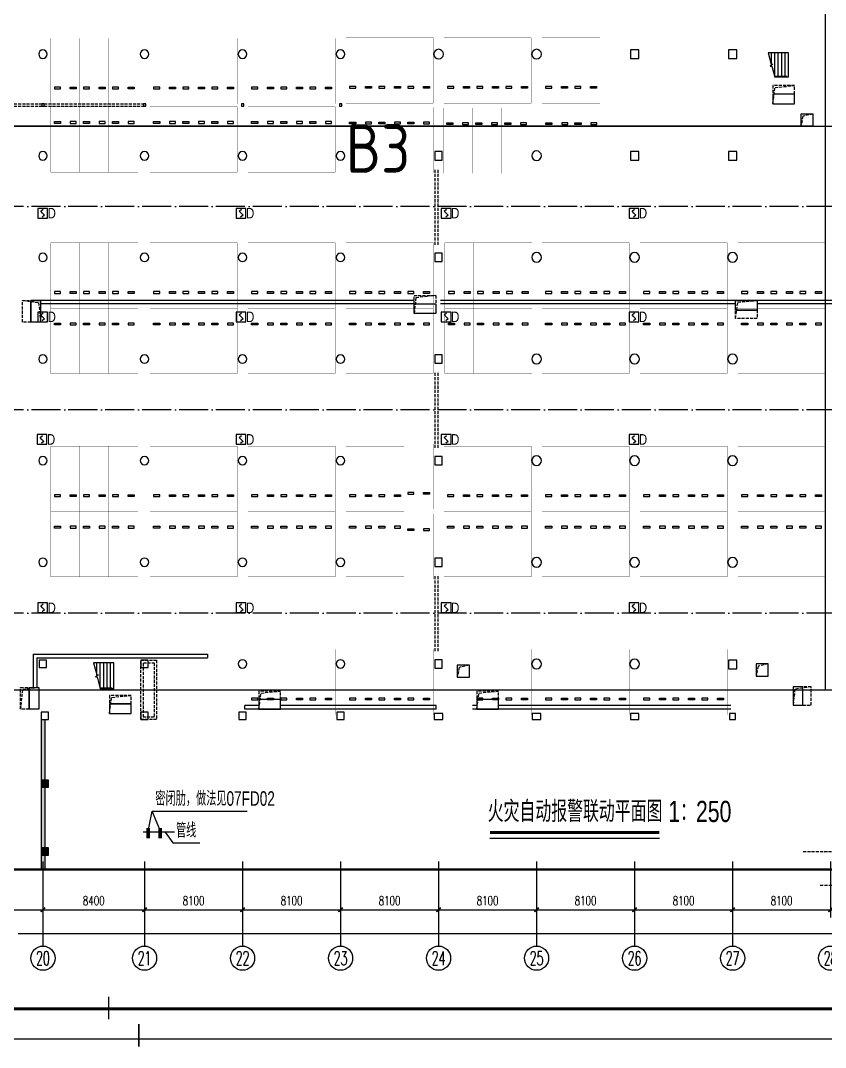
# Model space of a CAD drawing. Extents: x 3835738 to 4446688, y -234172 to 94826.
# Drawn here: x 4250158 to 4316685, y -234172 to -149295 of the extents above; entities that cross this region are included whole.
import ezdxf
from ezdxf.enums import TextEntityAlignment as Align

# ---------------------------------------------------------------- set-up
doc = ezdxf.new("R2010")
doc.units = 0
doc.header["$LTSCALE"] = 1000
doc.header["$MEASUREMENT"] = 0
for name, pattern in [('ACAD_ISO04W100', [30.5, 24, -3, 0.5, -3]), ('ACAD_ISO14W100', [25.5, 12, -3, 0.5, -3, 0.5, -3, 0.5, -3]), ('DASH', [0.35, 0.25, -0.1]), ('DOTE', [2.42, 2, -0.2, 0.02, -0.2])]:
    doc.linetypes.add(name, pattern=pattern)
for name, color, linetype in [('0文字-楼控', 3, 'Continuous'), ('AXIS', 3, 'Continuous'), ('AXIS_TEXT', 3, 'Continuous'), ('COLUMN', 8, 'Continuous'), ('DIM_SYMB', 7, 'Continuous'), ('ELE_DIM', 3, 'Continuous'), ('EQUIP', 3, 'Continuous'), ('PUB_DIM', 3, 'Continuous'), ('PUB_HATCH', 8, 'Continuous'), ('SIG_TEXT', 7, 'Continuous'), ('STAIR', 9, 'Continuous'), ('TK', 7, 'Continuous'), ('WALL', 255, 'Continuous'), ('WIRE', 210, 'Continuous'), ('用地红线', 9, 'Continuous'), ('竖井线', 8, 'DOTE'), ('结构需注意的地反', 1, 'Continuous'), ('车位', 8, 'Continuous'), ('车道中心线', 8, 'Continuous'), ('防火卷帘', 9, 'DASH'), ('集水井', 8, 'Continuous')]:
    doc.layers.add(name, color=color, linetype=linetype)
doc.styles.add('_FSZK', font='FSZK.shx')
doc.styles.add('_TCH_AXIS', font='COMPLEX', dxfattribs={"bigfont": 'GBCBIG'})
doc.styles.add('COMPLEX', font='COMPLEX')
doc.styles.add('DIM_FONT', font='SIMPLEX', dxfattribs={"width": 0.7, "bigfont": 'GBCBIG'})
doc.styles.add('FSHZ', font='fszk.shx', dxfattribs={"width": 0.75, "bigfont": 'hztxt.shx'})
doc.styles.get("Standard").update_dxf_attribs({"font": 'gbenor.shx', "bigfont": 'gbcbig.shx'})
doc.dimstyles.new('DIMN250', dxfattribs={"dimscale": 2.5, "dimtxt": 300, "dimasz": 100, "dimexe": 250, "dimexo": 300, "dimgap": 150, "dimtad": 1, "dimdec": 0, "dimzin": 0, "dimdsep": 46, "dimtxsty": 'DIM_FONT', "dimblk": 'ARCHTICK', "dimcen": 0.09, "dimdle": 150, "dimclrt": 7, "dimazin": 2, "dimtfac": 1, "dimtdec": 0, "dimtix": 1, "dimtmove": 2, "dimatfit": 3, "dimldrblk": 'ARCHTICK', "dimfxl": 0, "dimtolj": 1, "dimtzin": 0, "dimarcsym": 0})

# ---------------------------------------------------------------- blocks, each defined once
blk = doc.blocks.new('chewei')
at = {"color": 8, "elevation": 0}
for points in [[(3112289, -494749), (3112434, -494749), (3112434, -495249), (3112289, -495249)], [(3112289, -496549), (3112434, -496549), (3112434, -496049), (3112289, -496049)]]:
    blk.add_lwpolyline(points, close=True, dxfattribs=at)
at = {"layer": '车位', "const_width": 10, "elevation": 0}
blk.add_lwpolyline([(3108261, -495649), (3108261, -494449), (3113661, -494449), (3113661, -496849), (3108261, -496849), (3108261, -495649)], dxfattribs=at)
blk = doc.blocks.new('_ArchTick')
at = {"const_width": 0.5}
blk.add_lwpolyline([(-0.7, -0.7), (0.7, 0.7)], dxfattribs=at)
blk = doc.blocks.new('*D79')
at = {"layer": 'PUB_DIM', "color": 0, "lineweight": -2, "transparency": 16777216}
for p, q in [((4241808, -218793), (4241808, -223418)), ((4252008, -218793), (4252008, -223418)), ((4241433, -222793), (4252383, -222793))]:
    blk.add_line(p, q, dxfattribs=at)
at = {"layer": 'PUB_DIM', "color": 0, "lineweight": -2, "transparency": 16777216, "xscale": 250, "yscale": 250, "zscale": 250, "rotation": 180}
blk.add_blockref('_ArchTick', (4241808, -222793), dxfattribs=at)
at = {"layer": 'PUB_DIM', "color": 0, "lineweight": -2, "transparency": 16777216, "xscale": 250, "yscale": 250, "zscale": 250}
blk.add_blockref('_ArchTick', (4252008, -222793), dxfattribs=at)
at = {"layer": 'PUB_DIM', "color": 7, "transparency": 16777216, "insert": (4246908, -222043), "char_height": 750, "attachment_point": 5, "style": 'DIM_FONT'}
blk.add_mtext('\\A1;10200', dxfattribs=at)
blk = doc.blocks.new('*D80')
at = {"layer": 'PUB_DIM', "color": 0, "lineweight": -2, "transparency": 16777216}
for p, q in [((4252008, -218793), (4252008, -223418)), ((4260408, -218793), (4260408, -223418)), ((4251633, -222793), (4260783, -222793))]:
    blk.add_line(p, q, dxfattribs=at)
at = {"layer": 'PUB_DIM', "color": 0, "lineweight": -2, "transparency": 16777216, "xscale": 250, "yscale": 250, "zscale": 250, "rotation": 180}
blk.add_blockref('_ArchTick', (4252008, -222793), dxfattribs=at)
at = {"layer": 'PUB_DIM', "color": 0, "lineweight": -2, "transparency": 16777216, "xscale": 250, "yscale": 250, "zscale": 250}
blk.add_blockref('_ArchTick', (4260408, -222793), dxfattribs=at)
at = {"layer": 'PUB_DIM', "color": 7, "transparency": 16777216, "insert": (4256208, -222043), "char_height": 750, "attachment_point": 5, "style": 'DIM_FONT'}
blk.add_mtext('\\A1;8400', dxfattribs=at)
blk = doc.blocks.new('*D81')
at = {"layer": 'PUB_DIM', "color": 0, "lineweight": -2, "transparency": 16777216}
for p, q in [((4260408, -218793), (4260408, -223418)), ((4268508, -218793), (4268508, -223418)), ((4260033, -222793), (4268883, -222793))]:
    blk.add_line(p, q, dxfattribs=at)
at = {"layer": 'PUB_DIM', "color": 0, "lineweight": -2, "transparency": 16777216, "xscale": 250, "yscale": 250, "zscale": 250, "rotation": 180}
blk.add_blockref('_ArchTick', (4260408, -222793), dxfattribs=at)
at = {"layer": 'PUB_DIM', "color": 0, "lineweight": -2, "transparency": 16777216, "xscale": 250, "yscale": 250, "zscale": 250}
blk.add_blockref('_ArchTick', (4268508, -222793), dxfattribs=at)
at = {"layer": 'PUB_DIM', "color": 7, "transparency": 16777216, "insert": (4264458, -222043), "char_height": 750, "attachment_point": 5, "style": 'DIM_FONT'}
blk.add_mtext('\\A1;8100', dxfattribs=at)
blk = doc.blocks.new('*D82')
at = {"layer": 'PUB_DIM', "color": 0, "lineweight": -2, "transparency": 16777216}
for p, q in [((4268508, -218793), (4268508, -223418)), ((4276608, -218793), (4276608, -223418)), ((4268133, -222793), (4276983, -222793))]:
    blk.add_line(p, q, dxfattribs=at)
at = {"layer": 'PUB_DIM', "color": 0, "lineweight": -2, "transparency": 16777216, "xscale": 250, "yscale": 250, "zscale": 250, "rotation": 180}
blk.add_blockref('_ArchTick', (4268508, -222793), dxfattribs=at)
at = {"layer": 'PUB_DIM', "color": 0, "lineweight": -2, "transparency": 16777216, "xscale": 250, "yscale": 250, "zscale": 250}
blk.add_blockref('_ArchTick', (4276608, -222793), dxfattribs=at)
at = {"layer": 'PUB_DIM', "color": 7, "transparency": 16777216, "insert": (4272558, -222043), "char_height": 750, "attachment_point": 5, "style": 'DIM_FONT'}
blk.add_mtext('\\A1;8100', dxfattribs=at)
blk = doc.blocks.new('*D83')
at = {"layer": 'PUB_DIM', "color": 0, "lineweight": -2, "transparency": 16777216}
for p, q in [((4276608, -218793), (4276608, -223418)), ((4284708, -218793), (4284708, -223418)), ((4276233, -222793), (4285083, -222793))]:
    blk.add_line(p, q, dxfattribs=at)
at = {"layer": 'PUB_DIM', "color": 0, "lineweight": -2, "transparency": 16777216, "xscale": 250, "yscale": 250, "zscale": 250, "rotation": 180}
blk.add_blockref('_ArchTick', (4276608, -222793), dxfattribs=at)
at = {"layer": 'PUB_DIM', "color": 0, "lineweight": -2, "transparency": 16777216, "xscale": 250, "yscale": 250, "zscale": 250}
blk.add_blockref('_ArchTick', (4284708, -222793), dxfattribs=at)
at = {"layer": 'PUB_DIM', "color": 7, "transparency": 16777216, "insert": (4280658, -222043), "char_height": 750, "attachment_point": 5, "style": 'DIM_FONT'}
blk.add_mtext('\\A1;8100', dxfattribs=at)
blk = doc.blocks.new('*D84')
at = {"layer": 'PUB_DIM', "color": 0, "lineweight": -2, "transparency": 16777216}
for p, q in [((4284708, -218793), (4284708, -223418)), ((4292808, -218793), (4292808, -223418)), ((4284333, -222793), (4293183, -222793))]:
    blk.add_line(p, q, dxfattribs=at)
at = {"layer": 'PUB_DIM', "color": 0, "lineweight": -2, "transparency": 16777216, "xscale": 250, "yscale": 250, "zscale": 250, "rotation": 180}
blk.add_blockref('_ArchTick', (4284708, -222793), dxfattribs=at)
at = {"layer": 'PUB_DIM', "color": 0, "lineweight": -2, "transparency": 16777216, "xscale": 250, "yscale": 250, "zscale": 250}
blk.add_blockref('_ArchTick', (4292808, -222793), dxfattribs=at)
at = {"layer": 'PUB_DIM', "color": 7, "transparency": 16777216, "insert": (4288758, -222043), "char_height": 750, "attachment_point": 5, "style": 'DIM_FONT'}
blk.add_mtext('\\A1;8100', dxfattribs=at)
blk = doc.blocks.new('*D85')
at = {"layer": 'PUB_DIM', "color": 0, "lineweight": -2, "transparency": 16777216}
for p, q in [((4292808, -218793), (4292808, -223418)), ((4300908, -218793), (4300908, -223418)), ((4292433, -222793), (4301283, -222793))]:
    blk.add_line(p, q, dxfattribs=at)
at = {"layer": 'PUB_DIM', "color": 0, "lineweight": -2, "transparency": 16777216, "xscale": 250, "yscale": 250, "zscale": 250, "rotation": 180}
blk.add_blockref('_ArchTick', (4292808, -222793), dxfattribs=at)
at = {"layer": 'PUB_DIM', "color": 0, "lineweight": -2, "transparency": 16777216, "xscale": 250, "yscale": 250, "zscale": 250}
blk.add_blockref('_ArchTick', (4300908, -222793), dxfattribs=at)
at = {"layer": 'PUB_DIM', "color": 7, "transparency": 16777216, "insert": (4296858, -222043), "char_height": 750, "attachment_point": 5, "style": 'DIM_FONT'}
blk.add_mtext('\\A1;8100', dxfattribs=at)
blk = doc.blocks.new('*D86')
at = {"layer": 'PUB_DIM', "color": 0, "lineweight": -2, "transparency": 16777216}
for p, q in [((4300908, -218793), (4300908, -223418)), ((4309008, -218793), (4309008, -223418)), ((4300533, -222793), (4309383, -222793))]:
    blk.add_line(p, q, dxfattribs=at)
at = {"layer": 'PUB_DIM', "color": 0, "lineweight": -2, "transparency": 16777216, "xscale": 250, "yscale": 250, "zscale": 250, "rotation": 180}
blk.add_blockref('_ArchTick', (4300908, -222793), dxfattribs=at)
at = {"layer": 'PUB_DIM', "color": 0, "lineweight": -2, "transparency": 16777216, "xscale": 250, "yscale": 250, "zscale": 250}
blk.add_blockref('_ArchTick', (4309008, -222793), dxfattribs=at)
at = {"layer": 'PUB_DIM', "color": 7, "transparency": 16777216, "insert": (4304958, -222043), "char_height": 750, "attachment_point": 5, "style": 'DIM_FONT'}
blk.add_mtext('\\A1;8100', dxfattribs=at)
blk = doc.blocks.new('*D87')
at = {"layer": 'PUB_DIM', "color": 0, "lineweight": -2, "transparency": 16777216}
for p, q in [((4309008, -218793), (4309008, -223418)), ((4317108, -218793), (4317108, -223418)), ((4308633, -222793), (4317483, -222793))]:
    blk.add_line(p, q, dxfattribs=at)
at = {"layer": 'PUB_DIM', "color": 0, "lineweight": -2, "transparency": 16777216, "xscale": 250, "yscale": 250, "zscale": 250, "rotation": 180}
blk.add_blockref('_ArchTick', (4309008, -222793), dxfattribs=at)
at = {"layer": 'PUB_DIM', "color": 0, "lineweight": -2, "transparency": 16777216, "xscale": 250, "yscale": 250, "zscale": 250}
blk.add_blockref('_ArchTick', (4317108, -222793), dxfattribs=at)
at = {"layer": 'PUB_DIM', "color": 7, "transparency": 16777216, "insert": (4313058, -222043), "char_height": 750, "attachment_point": 5, "style": 'DIM_FONT'}
blk.add_mtext('\\A1;8100', dxfattribs=at)
blk = doc.blocks.new('*D100')
at = {"layer": 'PUB_DIM', "color": 0, "lineweight": -2, "transparency": 16777216}
for p, q in [((4093008, -218793), (4093008, -225418)), ((4408908, -218793), (4408908, -225418)), ((4092633, -224793), (4246451, -224793)), ((4409283, -224793), (4249951, -224793))]:
    blk.add_line(p, q, dxfattribs=at)
at = {"layer": 'PUB_DIM', "color": 0, "lineweight": -2, "transparency": 16777216, "xscale": 250, "yscale": 250, "zscale": 250, "rotation": 180}
blk.add_blockref('_ArchTick', (4093008, -224793), dxfattribs=at)
at = {"layer": 'PUB_DIM', "color": 0, "lineweight": -2, "transparency": 16777216, "xscale": 250, "yscale": 250, "zscale": 250}
blk.add_blockref('_ArchTick', (4408908, -224793), dxfattribs=at)
at = {"layer": 'PUB_DIM', "color": 7, "transparency": 16777216, "insert": (4248201, -224106), "char_height": 750, "attachment_point": 5, "style": 'DIM_FONT'}
blk.add_mtext('\\A1;315900', dxfattribs=at)
blk = doc.blocks.new('_AXISO')
blk.add_circle((0, 0), 0.5)
at = {"layer": 'AXIS_TEXT', "style": 'COMPLEX', "width": 1.041667}
blk.add_attdef('A', text='', height=0.56, dxfattribs=at).set_placement((-0.25, -0.28), (0.25, -0.28), align=Align.FIT)
blk = doc.blocks.new('A$C19C30915')
blk.add_lwpolyline([(625, 210875), (372125, 210875), (372125, 625), (625, 625)], close=True)
at = {"layer": 'TK', "ltscale": 0.6}
for points, const_width in [([(625, 210875), (372125, 210875), (372125, 625), (625, 625)], 62.5), ([(6875, 208375), (369625, 208375), (369625, 3125), (6875, 3125)], 250)]:
    blk.add_lwpolyline(points, close=True, dxfattribs=dict(at, const_width=const_width))
at = {"layer": 'TK', "ltscale": 0.6, "const_width": 125}
blk.add_lwpolyline([(186375, 0), (186375, 1875)], dxfattribs=at)
blk = doc.blocks.new('_dot')
at = {"const_width": 0.1}
blk.add_lwpolyline([(-0.05, 0, 1), (0.05, 0, 1)], format="xyb", close=True, dxfattribs=at)
blk = doc.blocks.new('_LINKPT1')
at = {"color": 0}
blk.add_line((0, 0), (0, 0), dxfattribs=at)
blk = doc.blocks.new('_I14YDH')
at = {"color": 0}
for p, q in [((0.5, 0.5), (-0.5, 0.5)), ((-0.5, 0.5), (-0.5, -0.5)), ((-0.2, 0.2), (0.05, 0.4)), ((0, 0), (-0.2, 0.2)), ((0, 0), (0.2, -0.2)), ((0.5, -0.5), (0.5, 0.5)), ((-0.5, -0.5), (0.5, -0.5)), ((0.2, -0.2), (-0.05, -0.4))]:
    blk.add_line(p, q, dxfattribs=at)
for p in [(-0.5, 0), (0, 0.5), (0.5, 0), (0, -0.5)]:
    blk.add_blockref('_LINKPT1', p, dxfattribs=at)
at = {"style": '_FSZK', "width": 0.8, "flags": 8}
blk.add_attdef('$TEXT$', text='', height=1.0938, dxfattribs=at).set_placement((0.9375, 0), align=Align.MIDDLE_CENTER)
at = {"color": 0, "width": 0.8, "flags": 9}
blk.add_attdef('A', (0, 0), '', height=0.00002, dxfattribs=at)

msp = doc.modelspace()

# ---------------------------------------------------------------- hatches: boundary and pattern name
at = {"layer": 'PUB_HATCH'}
for points in [[(4252157.8, -207072), (4251857.8, -207072), (4251857.8, -210872), (4252157.8, -210872)], [(4252157.8, -210872), (4251857.8, -210872), (4251857.8, -212009.2), (4252157.8, -212009.2)], [(4251857.8, -212072), (4252157.8, -212072), (4252157.8, -212009.2), (4251857.8, -212009.2)], [(4251857.8, -212672), (4252457.8, -212672), (4252457.8, -212072), (4251857.8, -212072)], [(4251857.8, -217672), (4252157.8, -217672), (4252157.8, -212672), (4251857.8, -212672)], [(4260863.8, -216042.3), (4260563.8, -216042.3), (4260563.8, -216892.3), (4260863.8, -216892.3)], [(4261842.7, -216042.3), (4261542.7, -216042.3), (4261542.7, -216892.3), (4261842.7, -216892.3)], [(4251857.8, -218272), (4252457.8, -218272), (4252457.8, -217672), (4251857.8, -217672)], [(4252157.8, -218272), (4251857.8, -218272), (4251857.8, -219469.5), (4252157.8, -219469.5)]]:
    msp.add_hatch(color=256, dxfattribs=at).paths.add_polyline_path(points)

# ---------------------------------------------------------------- linework, layer by layer
at = {"layer": '0文字-楼控', "color": 3, "const_width": 225}
msp.add_lwpolyline([(4288952.4, -216406.9), (4302957.7, -216406.9)], dxfattribs=at)
at = {"layer": '0文字-楼控', "color": 3}
msp.add_lwpolyline([(4288952.4, -216884.7), (4302957.7, -216884.7)], dxfattribs=at)
at = {"layer": 'AXIS'}
for p, q in [((4252007.8, -218793), (4252007.8, -225793.4)), ((4260407.8, -218793), (4260407.8, -225793.4)), ((4268507.8, -218793), (4268507.8, -225793.4)), ((4276607.8, -218793), (4276607.8, -225793.4)), ((4284707.8, -218793), (4284707.8, -225793.4)), ((4292807.8, -218793), (4292807.8, -225793.4)), ((4300907.8, -218793), (4300907.8, -225793.4)), ((4309007.8, -218793), (4309007.8, -225793.4))]:
    msp.add_line(p, q, dxfattribs=at)
at = {"layer": 'COLUMN'}
for p, q in [((4301257.8, -151722), (4300557.8, -151722)), ((4300557.8, -151722), (4300557.8, -152422)), ((4301257.8, -152422), (4301257.8, -151722)), ((4309357.8, -151722), (4308657.8, -151722)), ((4308657.8, -151722), (4308657.8, -152422)), ((4309357.8, -152422), (4309357.8, -151722)), ((4300557.8, -152422), (4301257.8, -152422)), ((4308657.8, -152422), (4309357.8, -152422)), ((4252107.8, -156172), (4251907.8, -156172)), ((4251907.8, -156172), (4251907.8, -156372)), ((4252107.8, -156372), (4252107.8, -156172)), ((4260507.8, -156172), (4260307.8, -156172)), ((4260307.8, -156172), (4260307.8, -156372)), ((4260507.8, -156372), (4260507.8, -156172)), ((4268607.8, -156172), (4268407.8, -156172)), ((4268407.8, -156172), (4268407.8, -156372)), ((4268607.8, -156372), (4268607.8, -156172)), ((4276707.8, -156172), (4276507.8, -156172)), ((4276507.8, -156172), (4276507.8, -156372)), ((4276707.8, -156372), (4276707.8, -156172)), ((4251907.8, -156372), (4252107.8, -156372)), ((4260307.8, -156372), (4260507.8, -156372)), ((4268407.8, -156372), (4268607.8, -156372)), ((4276507.8, -156372), (4276707.8, -156372)), ((4285007.8, -160122), (4284407.8, -160122)), ((4284407.8, -160122), (4284407.8, -160822)), ((4285007.8, -160822), (4285007.8, -160122)), ((4301257.8, -160122), (4300557.8, -160122)), ((4300557.8, -160122), (4300557.8, -160822)), ((4301257.8, -160822), (4301257.8, -160122)), ((4309357.8, -160122), (4308657.8, -160122)), ((4308657.8, -160122), (4308657.8, -160822)), ((4309357.8, -160822), (4309357.8, -160122)), ((4284407.8, -160822), (4285007.8, -160822)), ((4300557.8, -160822), (4301257.8, -160822)), ((4308657.8, -160822), (4309357.8, -160822)), ((4285007.8, -168522), (4284407.8, -168522)), ((4284407.8, -168522), (4284407.8, -169222)), ((4285007.8, -169222), (4285007.8, -168522)), ((4284407.8, -169222), (4285007.8, -169222)), ((4285007.8, -176922), (4284407.8, -176922)), ((4284407.8, -176922), (4284407.8, -177622)), ((4285007.8, -177622), (4285007.8, -176922)), ((4284407.8, -177622), (4285007.8, -177622)), ((4285007.8, -185322), (4284407.8, -185322)), ((4284407.8, -185322), (4284407.8, -186022)), ((4285007.8, -186022), (4285007.8, -185322)), ((4284407.8, -186022), (4285007.8, -186022)), ((4285007.8, -193722), (4284407.8, -193722)), ((4284407.8, -193722), (4284407.8, -194422)), ((4285007.8, -194422), (4285007.8, -193722)), ((4284407.8, -194422), (4285007.8, -194422)), ((4252307.8, -202172), (4251707.8, -202172)), ((4251707.8, -202172), (4251707.8, -202772)), ((4251707.8, -202772), (4252307.8, -202772)), ((4252307.8, -202772), (4252307.8, -202172)), ((4260707.8, -202172), (4260107.8, -202172)), ((4260107.8, -202172), (4260107.8, -202772)), ((4260107.8, -202772), (4260707.8, -202772)), ((4260707.8, -202772), (4260707.8, -202172)), ((4285007.8, -202122), (4284407.8, -202122)), ((4284407.8, -202122), (4284407.8, -202822)), ((4284407.8, -202822), (4285007.8, -202822)), ((4285007.8, -202822), (4285007.8, -202122)), ((4309357.8, -202172), (4308657.8, -202172)), ((4308657.8, -202172), (4308657.8, -202872)), ((4309357.8, -202872), (4309357.8, -202172)), ((4308657.8, -202872), (4309357.8, -202872)), ((4252457.8, -206472), (4251857.8, -206472)), ((4251857.8, -206472), (4251857.8, -207072)), ((4251857.8, -207072), (4252457.8, -207072)), ((4252457.8, -207072), (4252457.8, -206472)), ((4260707.8, -206472), (4260107.8, -206472)), ((4260107.8, -206472), (4260107.8, -207072)), ((4260107.8, -207072), (4260707.8, -207072)), ((4260707.8, -207072), (4260707.8, -206472)), ((4268807.8, -206472), (4268207.8, -206472)), ((4268207.8, -206472), (4268207.8, -207072)), ((4268207.8, -207072), (4268807.8, -207072)), ((4268807.8, -207072), (4268807.8, -206472)), ((4276907.8, -206472), (4276307.8, -206472)), ((4276307.8, -206472), (4276307.8, -207072)), ((4276307.8, -207072), (4276907.8, -207072)), ((4276907.8, -207072), (4276907.8, -206472)), ((4285057.8, -206572), (4284357.8, -206572)), ((4284357.8, -206572), (4284357.8, -207072)), ((4284357.8, -207072), (4285057.8, -207072)), ((4285057.8, -207072), (4285057.8, -206572)), ((4293157.8, -206572), (4292457.8, -206572)), ((4292457.8, -206572), (4292457.8, -207072)), ((4292457.8, -207072), (4293157.8, -207072)), ((4293157.8, -207072), (4293157.8, -206572)), ((4301257.8, -206572), (4300557.8, -206572)), ((4300557.8, -206572), (4300557.8, -207072)), ((4300557.8, -207072), (4301257.8, -207072)), ((4301257.8, -207072), (4301257.8, -206572)), ((4309257.8, -206572), (4308757.8, -206572)), ((4308757.8, -206572), (4308757.8, -207072)), ((4308757.8, -207072), (4309257.8, -207072)), ((4309257.8, -207072), (4309257.8, -206572)), ((4252457.8, -212072), (4251857.8, -212072)), ((4251857.8, -212072), (4251857.8, -212672)), ((4252457.8, -212672), (4252457.8, -212072)), ((4251857.8, -212672), (4252457.8, -212672)), ((4252457.8, -217672), (4251857.8, -217672)), ((4251857.8, -217672), (4251857.8, -218272)), ((4252457.8, -218272), (4252457.8, -217672)), ((4251857.8, -218272), (4252457.8, -218272))]:
    msp.add_line(p, q, dxfattribs=at)
for centre, radius, start, end in [((4252007.8, -152072), 350, 0, 180), ((4260407.8, -152072), 350, 0, 180), ((4268507.8, -152072), 350, 0, 180), ((4276607.8, -152072), 350, 0, 180), ((4284707.8, -152072), 400, 0, 180), ((4292807.8, -152072), 400, 0, 180), ((4252007.8, -152072), 350, 180, 0), ((4260407.8, -152072), 350, 180, 0), ((4268507.8, -152072), 350, 180, 0), ((4276607.8, -152072), 350, 180, 0), ((4284707.8, -152072), 400, 180, 0), ((4292807.8, -152072), 400, 180, 0), ((4252007.8, -160472), 350, 0, 180), ((4260407.8, -160472), 350, 0, 180), ((4268507.8, -160472), 350, 0, 180), ((4276607.8, -160472), 350, 0, 180), ((4292807.8, -160472), 400, 0, 180), ((4252007.8, -160472), 350, 180, 0), ((4260407.8, -160472), 350, 180, 0), ((4268507.8, -160472), 350, 180, 0), ((4276607.8, -160472), 350, 180, 0), ((4292807.8, -160472), 400, 180, 0), ((4252007.8, -168872), 350, 0, 180), ((4252007.8, -168872), 350, 180, 0), ((4260407.8, -168872), 350, 0, 180), ((4260407.8, -168872), 350, 180, 0), ((4268507.8, -168872), 350, 0, 180), ((4268507.8, -168872), 350, 180, 0), ((4276607.8, -168872), 350, 0, 180), ((4276607.8, -168872), 350, 180, 0), ((4292807.8, -168872), 400, 0, 180), ((4292807.8, -168872), 400, 180, 0), ((4300907.8, -168872), 400, 0, 180), ((4300907.8, -168872), 400, 180, 0), ((4309007.8, -168872), 400, 0, 180), ((4309007.8, -168872), 400, 180, 0), ((4252007.8, -177272), 350, 0, 180), ((4252007.8, -177272), 350, 180, 0), ((4260407.8, -177272), 350, 0, 180), ((4260407.8, -177272), 350, 180, 0), ((4268507.8, -177272), 350, 0, 180), ((4268507.8, -177272), 350, 180, 0), ((4276607.8, -177272), 350, 0, 180), ((4276607.8, -177272), 350, 180, 0), ((4292807.8, -177272), 400, 0, 180), ((4292807.8, -177272), 400, 180, 0), ((4300907.8, -177272), 400, 0, 180), ((4300907.8, -177272), 400, 180, 0), ((4309007.8, -177272), 400, 0, 180), ((4309007.8, -177272), 400, 180, 0), ((4252007.8, -185672), 350, 0, 180), ((4252007.8, -185672), 350, 180, 0), ((4260407.8, -185672), 350, 0, 180), ((4260407.8, -185672), 350, 180, 0), ((4268507.8, -185672), 350, 0, 180), ((4268507.8, -185672), 350, 180, 0), ((4276607.8, -185672), 350, 0, 180), ((4276607.8, -185672), 350, 180, 0), ((4292807.8, -185672), 400, 0, 180), ((4292807.8, -185672), 400, 180, 0), ((4300907.8, -185672), 400, 0, 180), ((4300907.8, -185672), 400, 180, 0), ((4309007.8, -185672), 400, 0, 180), ((4309007.8, -185672), 400, 180, 0), ((4252007.8, -194072), 350, 0, 180), ((4252007.8, -194072), 350, 180, 0), ((4260407.8, -194072), 350, 0, 180), ((4260407.8, -194072), 350, 180, 0), ((4268507.8, -194072), 350, 0, 180), ((4268507.8, -194072), 350, 180, 0), ((4276607.8, -194072), 350, 0, 180), ((4276607.8, -194072), 350, 180, 0), ((4292807.8, -194072), 400, 0, 180), ((4292807.8, -194072), 400, 180, 0), ((4300907.8, -194072), 400, 0, 180), ((4300907.8, -194072), 400, 180, 0), ((4309007.8, -194072), 400, 0, 180), ((4309007.8, -194072), 400, 180, 0), ((4268507.8, -202472), 350, 0, 180), ((4268507.8, -202472), 350, 180, 0), ((4276607.8, -202472), 350, 0, 180), ((4276607.8, -202472), 350, 180, 0), ((4292807.8, -202472), 400, 0, 180), ((4292807.8, -202472), 400, 180, 0), ((4300907.8, -202472), 400, 0, 180), ((4300907.8, -202472), 400, 180, 0)]:
    msp.add_arc(centre, radius, start, end, dxfattribs=at)
at = {"layer": 'DIM_SYMB'}
msp.add_lwpolyline([(4239771.2, -219469.5), (4246429.6, -219469.5), (4246620.7, -218944.5), (4246805.8, -219994.5), (4246992.1, -219469.5), (4253650.6, -219469.5)], dxfattribs=at)
at = {"layer": 'DIM_SYMB', "linetype": 'DASH'}
msp.add_lwpolyline([(4316253.3, -220767.1), (4320843.2, -220767.1), (4321034.3, -220242.1), (4321219.5, -221292.1), (4321405.7, -220767.1), (4325995.7, -220767.1)], dxfattribs=at)
at = {"layer": 'ELE_DIM'}
for p, q in [((4260718.3, -216296.2), (4261029.4, -214637.5)), ((4261029.4, -214637.5), (4268884.6, -214637.5)), ((4261735.7, -216296.2), (4261029.4, -214637.5)), ((4262114.1, -216384.7), (4262733.8, -217264.8)), ((4262733.8, -217264.8), (4264989.5, -217264.8))]:
    msp.add_line(p, q, dxfattribs=at)
at = {"layer": 'STAIR'}
for p, q in [((4313627.8, -151972), (4311947.8, -151972)), ((4311947.8, -151972), (4312209, -152904.7)), ((4312227.8, -152904.5), (4312227.8, -151972)), ((4312507.8, -153912), (4312507.8, -151972)), ((4312787.8, -153912), (4312787.8, -151972)), ((4313067.8, -153912), (4313067.8, -151972)), ((4313347.8, -153912), (4313347.8, -151972)), ((4313627.8, -153972), (4313627.8, -151972)), ((4312344, -152903.2), (4312125.4, -153060)), ((4312125.4, -153060), (4312252, -153058.5)), ((4312209, -152904.7), (4312344, -152903.2)), ((4312227.8, -153058.8), (4312227.8, -152986.5)), ((4312252, -153058.5), (4312507.8, -153972)), ((4313487.8, -153912), (4312491, -153912)), ((4313487.8, -153972), (4312507.8, -153972)), ((4313487.8, -153972), (4312507.8, -153972)), ((4313487.8, -153972), (4313487.8, -153912)), ((4313627.8, -153972), (4313487.8, -153972)), ((4257870.1, -202372), (4256190.1, -202372)), ((4256190.1, -202372), (4256452.4, -203379.4)), ((4256470.1, -203379.5), (4256470.1, -202372)), ((4256750.1, -204462), (4256750.1, -202372)), ((4257030.1, -204462), (4257030.1, -202372)), ((4257310.1, -204462), (4257310.1, -202372)), ((4257590.1, -204462), (4257590.1, -202372)), ((4257870.1, -204522), (4257870.1, -202372)), ((4256587.4, -203380.3), (4256366, -203533.1)), ((4256366, -203533.1), (4256492.7, -203534)), ((4256452.4, -203379.4), (4256587.4, -203380.3)), ((4256470.1, -203533.8), (4256470.1, -203461.3)), ((4256492.7, -203534), (4256750.1, -204522)), ((4257730.1, -204462), (4256734.4, -204462)), ((4257730.1, -204522), (4256750.1, -204522)), ((4257730.1, -204522), (4256750.1, -204522)), ((4257730.1, -204522), (4257730.1, -204462)), ((4257870.1, -204522), (4257730.1, -204522))]:
    msp.add_line(p, q, dxfattribs=at)
at = {"layer": 'TK', "ltscale": 0.6, "const_width": 125}
msp.add_lwpolyline([(4257438.4, -231838.2), (4257438.4, -229963.2)], dxfattribs=at)
at = {"layer": 'WALL'}
for p, q in [((4251857.8, -207072), (4251857.8, -210872)), ((4252157.8, -207072), (4252157.8, -210872)), ((4251857.8, -210872), (4251857.8, -212009.2)), ((4252157.8, -210872), (4252157.8, -212009.2)), ((4251857.8, -212009.2), (4251857.8, -212072)), ((4252157.8, -212009.2), (4252157.8, -212072)), ((4251857.8, -212672), (4251857.8, -217672)), ((4252157.8, -212672), (4252157.8, -217672)), ((4251857.8, -218272), (4251857.8, -219469.5)), ((4252157.8, -218272), (4252157.8, -219469.5))]:
    msp.add_line(p, q, dxfattribs=at)
at = {"layer": 'WIRE'}
for p, q in [((4315657.8, -158021.9), (4245287.4, -158021.9)), ((4245287.4, -204622), (4408757.8, -204622)), ((4262874, -216384.7), (4260285.7, -216384.7))]:
    msp.add_line(p, q, dxfattribs=at)
for points in [[(4316657.8, -89022), (4316657.8, -204622)], [(4245287.4, -158021.9), (4358357.5, -158021.9)]]:
    msp.add_lwpolyline(points, dxfattribs=at)
at = {"layer": 'WIRE', "const_width": 100}
for points in [[(4260718.3, -216181.7), (4260718.3, -216514.8)], [(4261718.3, -216181.7), (4261718.3, -216527.8)]]:
    msp.add_lwpolyline(points, dxfattribs=at)
at = {"layer": '用地红线', "linetype": 'ACAD_ISO14W100', "ltscale": 0.5, "const_width": 200}
msp.add_lwpolyline([(4414096.8, -219469.5), (4414077.9, -174584.8), (4414104.6, -52999.8, 0.4352131), (4394176.3, -31657.6), (4389175.6, -31775.3), (4389175.5, -32694.5), (4374089, -32692), (4374270.5, -35679.2), (4119740.5, -35679.5), (4119734.4, -32648), (4105541.7, -32645.9), (4105538.8, -31777.5), (4102911.2, -31783, 0.3915267), (4087812.1, -45454.8), (4087828.1, -219469.5), (4087828.1, -219469.5), (4414096.8, -219469.5)], format="xyb", dxfattribs=at)
at = {"layer": '竖井线', "linetype": 'DASH'}
for points in [[(4260107.8, -202172), (4261407.8, -202172), (4261407.8, -207072), (4260107.8, -207072)], [(4260307.8, -202372), (4261207.8, -202372), (4261207.8, -206872), (4260307.8, -206872)]]:
    msp.add_lwpolyline(points, close=True, dxfattribs=at)
at = {"layer": '结构需注意的地反', "linetype": 'DASH'}
msp.add_line((4314842.1, -217972), (4353473.7, -217972), dxfattribs=at)
at = {"layer": '车道中心线', "linetype": 'ACAD_ISO04W100', "ltscale": 0.1}
for p, q in [((4405957.8, -164672), (4095757.8, -164672)), ((4405957.8, -181472), (4095757.8, -181472)), ((4405957.8, -198272), (4217657.8, -198272))]:
    msp.add_line(p, q, dxfattribs=at)
at = {"layer": '防火卷帘'}
for p, q in [((4241907.8, -156172), (4251907.8, -156172)), ((4252107.8, -156172), (4260307.8, -156172)), ((4241907.8, -156372), (4251907.8, -156372)), ((4252107.8, -156372), (4260307.8, -156372)), ((4284427.8, -167822), (4284427.8, -161522)), ((4284667.8, -167822), (4284667.8, -161522)), ((4284427.8, -184622.1), (4284427.8, -178322)), ((4284667.8, -184622.1), (4284667.8, -178322)), ((4284427.8, -201421.7), (4284427.8, -195121.6)), ((4284667.8, -201421.7), (4284667.8, -195121.6))]:
    msp.add_line(p, q, dxfattribs=at)
at = {"layer": '集水井', "linetype": 'DASH'}
for p, q in [((4312333.4, -156172), (4312519.3, -154825.4)), ((4312519.3, -154825.4), (4314133.6, -154672)), ((4315657.8, -157021.9), (4314811.2, -157207.8)), ((4314811.2, -157207.8), (4314657.8, -158021.9)), ((4282833.5, -172207.7), (4282680.2, -173521.5)), ((4284480.5, -172021.7), (4282833.5, -172207.7)), ((4250307.5, -172422), (4251654.2, -172608)), ((4251654.2, -172608), (4251807.6, -174222.3)), ((4309254.2, -173922), (4309440.1, -172575.4)), ((4309440.1, -172575.4), (4311054.4, -172422)), ((4286410.7, -202758), (4286257.4, -203572)), ((4287257.4, -202572), (4286410.7, -202758)), ((4311111.4, -202658), (4310958.1, -203472)), ((4311958.1, -202472), (4311111.4, -202658)), ((4251657.6, -204421.8), (4250310.9, -204607.7)), ((4315508, -204372), (4314161.3, -204558)), ((4250310.9, -204607.7), (4250157.5, -206222)), ((4257502.8, -206581), (4257688.8, -205234.3)), ((4257688.8, -205234.3), (4259303.1, -205081)), ((4269853.5, -206222), (4270039.4, -204875.4)), ((4270039.4, -204875.4), (4271653.7, -204722)), ((4287857.7, -206222), (4288043.6, -204875.4)), ((4288043.6, -204875.4), (4289658, -204722)), ((4314161.3, -204558), (4314007.9, -205872))]:
    msp.add_line(p, q, dxfattribs=at)
at = {"layer": '集水井'}
for p, q in [((4269321.6, -172422), (4251007.6, -172422)), ((4251007.6, -172422), (4251007.6, -174222.3)), ((4269321.6, -172722), (4251807.6, -172722)), ((4282680.2, -172422), (4269321.6, -172422)), ((4282680.2, -172722), (4269321.6, -172722)), ((4325057.8, -172422), (4284857.8, -172422)), ((4309254.2, -172722), (4284857.8, -172722)), ((4325057.8, -172722), (4311054.4, -172722)), ((4309254.2, -173222), (4311054.4, -173222)), ((4251207.6, -201672), (4251207.6, -204421.8)), ((4251207.6, -201672), (4265607.6, -201672)), ((4251507.6, -201972), (4251507.6, -204421.8)), ((4251507.6, -201972), (4265607.6, -201972)), ((4265607.6, -201672), (4265607.6, -201972)), ((4250857.6, -204421.8), (4250857.6, -206222)), ((4257502.8, -205781), (4259303.1, -205781)), ((4269853.5, -205922), (4268707.6, -205922)), ((4268707.6, -206222), (4268707.6, -205922)), ((4284508.2, -206222), (4268707.6, -206222)), ((4284508.2, -205922), (4271653.7, -205922)), ((4284508.2, -206222), (4284508.2, -205922)), ((4287857.7, -205922), (4287507.4, -205922)), ((4308857.8, -206222), (4287507.4, -206222)), ((4308857.8, -205922), (4289658, -205922))]:
    msp.add_line(p, q, dxfattribs=at)
at = {"layer": '集水井', "linetype": 'DASH'}
for points in [[(4314133.6, -155372), (4314133.6, -154672), (4312333.4, -154672), (4312333.4, -155372), (4312333.4, -155372)], [(4282680.2, -172721.2), (4282680.2, -172721.2), (4282680.2, -172021.5), (4284480.5, -172021.5), (4284480.5, -172721.2)], [(4251007.6, -174222.3), (4250307.5, -174222.3), (4250307.5, -172422), (4251007.6, -172422), (4251007.6, -172422)], [(4311054.4, -173222), (4311054.4, -173922), (4309254.2, -173922), (4309254.2, -173222), (4309254.2, -173222)], [(4250857.6, -206222), (4250157.5, -206222), (4250157.5, -204421.8), (4250857.6, -204421.8), (4250857.6, -204421.8)], [(4259303.1, -205781), (4259303.1, -205081), (4257502.8, -205081), (4257502.8, -205781), (4257502.8, -205781)], [(4271653.7, -205422), (4271653.7, -204722), (4269853.5, -204722), (4269853.5, -205422), (4269853.5, -205422)], [(4289658, -205422), (4289658, -204722), (4287857.7, -204722), (4287857.7, -205422), (4287857.7, -205422)]]:
    msp.add_lwpolyline(points, dxfattribs=at)
at = {"layer": '集水井'}
for points in [[(4312333.4, -156172), (4314133.6, -156172), (4314133.6, -155372), (4312333.4, -155372)], [(4314657.8, -157021.9), (4314657.8, -158021.9), (4315657.8, -158021.9), (4315657.8, -157021.9)], [(4251807.6, -172422), (4251807.6, -174222.3), (4251007.6, -174222.3), (4251007.6, -172422)], [(4284480.5, -172721.2), (4284480.5, -173521.5), (4282680.2, -173521.5), (4282680.2, -172721.2)], [(4309254.2, -172422), (4311054.4, -172422), (4311054.4, -173222), (4309254.2, -173222)], [(4286257.4, -202572), (4286257.4, -203572), (4287257.4, -203572), (4287257.4, -202572)], [(4310958.1, -202472), (4310958.1, -203472), (4311958.1, -203472), (4311958.1, -202472)], [(4251657.6, -204421.8), (4251657.6, -206222), (4250857.6, -206222), (4250857.6, -204421.8)], [(4257502.8, -206581), (4259303.1, -206581), (4259303.1, -205781), (4257502.8, -205781)], [(4269853.5, -206222), (4271653.7, -206222), (4271653.7, -205422), (4269853.5, -205422)], [(4287857.7, -206222), (4289658, -206222), (4289658, -205422), (4287857.7, -205422)]]:
    msp.add_lwpolyline(points, close=True, dxfattribs=at)
at = {"layer": '集水井', "elevation": 0}
msp.add_lwpolyline([(4314007.9, -204372), (4314007.9, -205872), (4314807.9, -205872), (4314807.9, -204372)], close=True, dxfattribs=at)
at = {"layer": '集水井', "linetype": 'DASH', "elevation": 0}
msp.add_lwpolyline([(4314807.9, -205872), (4315508, -205872), (4315508, -204372), (4314807.9, -204372), (4314807.9, -204372)], dxfattribs=at)

# ---------------------------------------------------------------- block references
at = {"layer": 'AXIS'}
ref = msp.add_blockref('_AXISO', (4252007.8, -226793.4), dxfattribs=dict(at, xscale=2000, yscale=2000, zscale=2000))
ref.add_attrib('A', '20', dxfattribs={"layer": 'AXIS_TEXT', "height": 1131.37, "style": '_TCH_AXIS', "width": 0.617647}).set_placement((4251442.1, -227359.1), (4252573.5, -227359.1), align=Align.FIT)
ref = msp.add_blockref('_AXISO', (4260407.8, -226793.4), dxfattribs=dict(at, xscale=2000, yscale=2000, zscale=2000))
ref.add_attrib('A', '21', dxfattribs={"layer": 'AXIS_TEXT', "height": 1131.37, "style": '_TCH_AXIS', "width": 0.724138}).set_placement((4259842.1, -227359.1), (4260973.5, -227359.1), align=Align.FIT)
ref = msp.add_blockref('_AXISO', (4268507.8, -226793.4), dxfattribs=dict(at, xscale=2000, yscale=2000, zscale=2000))
ref.add_attrib('A', '22', dxfattribs={"layer": 'AXIS_TEXT', "height": 1131.37, "style": '_TCH_AXIS', "width": 0.617647}).set_placement((4267942.1, -227359.1), (4269073.5, -227359.1), align=Align.FIT)
ref = msp.add_blockref('_AXISO', (4276607.8, -226793.4), dxfattribs=dict(at, xscale=2000, yscale=2000, zscale=2000))
ref.add_attrib('A', '23', dxfattribs={"layer": 'AXIS_TEXT', "height": 1131.37, "style": '_TCH_AXIS', "width": 0.617647}).set_placement((4276042.1, -227359.1), (4277173.5, -227359.1), align=Align.FIT)
ref = msp.add_blockref('_AXISO', (4284707.8, -226793.4), dxfattribs=dict(at, xscale=2000, yscale=2000, zscale=2000))
ref.add_attrib('A', '24', dxfattribs={"layer": 'AXIS_TEXT', "height": 1131.37, "style": '_TCH_AXIS', "width": 0.583333}).set_placement((4284142.1, -227359.1), (4285273.5, -227359.1), align=Align.FIT)
ref = msp.add_blockref('_AXISO', (4292807.8, -226793.4), dxfattribs=dict(at, xscale=2000, yscale=2000, zscale=2000))
ref.add_attrib('A', '25', dxfattribs={"layer": 'AXIS_TEXT', "height": 1131.37, "style": '_TCH_AXIS', "width": 0.617647}).set_placement((4292242.1, -227359.1), (4293373.5, -227359.1), align=Align.FIT)
ref = msp.add_blockref('_AXISO', (4300907.8, -226793.4), dxfattribs=dict(at, xscale=2000, yscale=2000, zscale=2000))
ref.add_attrib('A', '26', dxfattribs={"layer": 'AXIS_TEXT', "height": 1131.37, "style": '_TCH_AXIS', "width": 0.617647}).set_placement((4300342.1, -227359.1), (4301473.5, -227359.1), align=Align.FIT)
ref = msp.add_blockref('_AXISO', (4309007.8, -226793.4), dxfattribs=dict(at, xscale=2000, yscale=2000, zscale=2000))
ref.add_attrib('A', '27', dxfattribs={"layer": 'AXIS_TEXT', "height": 1131.37, "style": '_TCH_AXIS', "width": 0.617647}).set_placement((4308442.1, -227359.1), (4309573.5, -227359.1), align=Align.FIT)
ref = msp.add_blockref('_AXISO', (4317107.8, -226793.4), dxfattribs=dict(at, xscale=2000, yscale=2000, zscale=2000))
ref.add_attrib('A', '28', dxfattribs={"layer": 'AXIS_TEXT', "height": 1131.37, "style": '_TCH_AXIS', "width": 0.617647}).set_placement((4316542.1, -227359.1), (4317673.5, -227359.1), align=Align.FIT)
at = {"layer": 'ELE_DIM'}
msp.add_blockref('A$C19C30915', (4073563.4, -234109.7), dxfattribs=at)
at = {"layer": 'ELE_DIM', "xscale": 449.9999999998211, "yscale": 449.9999999998211, "zscale": 449.9999999998211, "rotation": 134.1374052579632}
msp.add_blockref('_dot', (4262114.1, -216384.7), dxfattribs=at)
at = {"layer": 'EQUIP', "xscale": 800, "yscale": 800, "zscale": 800}
for p in [(4251985.5, -165216.7), (4268385.7, -165216.7), (4285335.7, -165216.7), (4300857.8, -165216.7), (4251985.5, -173784.8), (4268385.7, -173784.8), (4285335.7, -173784.8), (4300857.8, -173784.8), (4251929.4, -183916), (4268385.7, -183916), (4285335.7, -183916), (4300857.8, -183916), (4251985.5, -197834.5), (4268385.7, -197834.5), (4285335.7, -197834.5), (4300857.8, -197834.5)]:
    msp.add_blockref('_I14YDH', p, dxfattribs=at).add_auto_attribs({'$TEXT$': 'D'})
at = {"layer": '车位'}
for p, rotation in [((4749506.9, 2957489.1, 0), 270), ((4751906.9, 2957489.1, 0), 270), ((4754306.9, 2957489.1, 0), 270), ((4757706.9, 2957489.1, 0), 270), ((4760106.9, 2957489.1, 0), 270), ((4762506.9, 2957489.1, 0), 270), ((4765806.9, 2957489.1, 0), 270), ((4768206.9, 2957489.1, 0), 270), ((4770606.9, 2957489.1, 0), 270), ((4773906.9, 2957539.1, 0), 270), ((4776306.9, 2957539.1, 0), 270), ((4778706.9, 2957539.1, 0), 270), ((4782006.9, 2957539.1, 0), 270), ((4784406.9, 2957539.1, 0), 270), ((4786806.9, 2957539.1, 0), 270), ((3758208.8, -3270083.2, 0), 90), ((3760608.8, -3270083.2, 0), 90), ((3763008.8, -3270083.2, 0), 90), ((3766408.8, -3270083.2, 0), 90), ((3768808.8, -3270083.2, 0), 90), ((3771208.8, -3270083.2, 0), 90), ((3774508.8, -3270083.2, 0), 90), ((3776908.8, -3270083.2, 0), 90), ((3779308.8, -3270083.2, 0), 90), ((3782608.8, -3270133.2, 0), 90), ((3785008.8, -3270133.2, 0), 90), ((3787408.8, -3270133.2, 0), 90), ((3790636.3, -3270183.2, 0), 90), ((3793036.3, -3270183.2, 0), 90), ((3795436.3, -3270183.2, 0), 90), ((3798833.8, -3270183.2, 0), 90), ((3801233.8, -3270183.2, 0), 90), ((4749506.9, 2940589.1, 0), 270), ((4751906.9, 2940589.1, 0), 270), ((4754306.9, 2940589.1, 0), 270), ((4757706.9, 2940589.1, 0), 270), ((4760106.9, 2940589.1, 0), 270), ((4762506.9, 2940589.1, 0), 270), ((4765806.9, 2940589.1, 0), 270), ((4768206.9, 2940589.1, 0), 270), ((4770606.9, 2940589.1, 0), 270), ((4773906.9, 2940589.1, 0), 270), ((4776306.9, 2940589.1, 0), 270), ((4778706.9, 2940589.1, 0), 270), ((4782074.3, 2940589.1, 0), 270), ((4784474.3, 2940589.1, 0), 270), ((4786874.3, 2940589.1, 0), 270), ((4790106.9, 2940589.1, 0), 270), ((4792506.9, 2940589.1, 0), 270), ((4794906.9, 2940589.1, 0), 270), ((4798206.9, 2940589.1, 0), 270), ((4800606.9, 2940589.1, 0), 270), ((4803006.9, 2940589.1, 0), 270), ((4806306.9, 2940589.1, 0), 270), ((4808706.9, 2940589.1, 0), 270), ((4811106.9, 2940589.1, 0), 270), ((3758208.8, -3286733.2, 0), 90), ((3760608.8, -3286733.2, 0), 90), ((3763008.8, -3286733.2, 0), 90), ((3766408.8, -3286733.2, 0), 90), ((3768808.8, -3286733.2, 0), 90), ((3771208.8, -3286733.2, 0), 90), ((3774508.8, -3286733.2, 0), 90), ((3776908.8, -3286733.2, 0), 90), ((3779308.8, -3286733.2, 0), 90), ((3782608.8, -3286733.2, 0), 90), ((3785008.8, -3286733.2, 0), 90), ((3787408.8, -3286733.2, 0), 90), ((3790776.2, -3286733.2, 0), 90), ((3793176.2, -3286733.2, 0), 90), ((3795576.2, -3286733.2, 0), 90), ((3798808.8, -3286733.2, 0), 90), ((3801208.8, -3286733.2, 0), 90), ((3803608.8, -3286733.2, 0), 90), ((3806908.8, -3286733.2, 0), 90), ((3809308.8, -3286733.2, 0), 90), ((3811708.8, -3286733.2, 0), 90), ((4749506.9, 2923789.1, 0), 270), ((4751906.9, 2923789.1, 0), 270), ((4754306.9, 2923789.1, 0), 270), ((4757706.9, 2923789.1, 0), 270), ((4760106.9, 2923789.1, 0), 270), ((4762506.9, 2923789.1, 0), 270), ((4765806.9, 2923789.1, 0), 270), ((4768206.9, 2923789.1, 0), 270), ((4770606.9, 2923789.1, 0), 270), ((4773906.9, 2923789.1, 0), 270), ((4776306.9, 2923789.1, 0), 270), ((4778706.9, 2923989.1, 0), 270), ((4782006.9, 2923789.1, 0), 270), ((4784406.9, 2923789.1, 0), 270), ((4786806.9, 2923789.1, 0), 270), ((4790106.9, 2923789.1, 0), 270), ((4792506.9, 2923789.1, 0), 270), ((4794906.9, 2923789.1, 0), 270), ((4798206.9, 2923789.1, 0), 270), ((4800606.9, 2923789.1, 0), 270), ((4803006.9, 2923789.1, 0), 270), ((4806306.9, 2923789.1, 0), 270), ((4808706.9, 2923789.1, 0), 270), ((4811106.9, 2923789.1, 0), 270), ((3758208.8, -3303533.2, 0), 90), ((3760608.8, -3303533.2, 0), 90), ((3763008.8, -3303533.2, 0), 90), ((3766408.8, -3303533.2, 0), 90), ((3768808.8, -3303533.2, 0), 90), ((3771208.8, -3303533.2, 0), 90), ((3774508.8, -3303533.2, 0), 90), ((3776908.8, -3303533.2, 0), 90), ((3779308.8, -3303533.2, 0), 90), ((3782608.8, -3303533.2, 0), 90), ((3785008.8, -3303533.2, 0), 90), ((3787408.8, -3303733.2, 0), 90), ((3790708.8, -3303533.2, 0), 90), ((3793108.8, -3303533.2, 0), 90), ((3795508.8, -3303533.2, 0), 90), ((3798808.8, -3303533.2, 0), 90), ((3801208.8, -3303533.2, 0), 90), ((3803608.8, -3303533.2, 0), 90), ((3806908.8, -3303533.2, 0), 90), ((3809308.8, -3303533.2, 0), 90), ((3811708.8, -3303533.2, 0), 90), ((3815008.8, -3303533.2, 0), 90), ((3817408.8, -3303533.2, 0), 90), ((3819808.8, -3303533.2, 0), 90), ((4765806.9, 2906989.1, 0), 270), ((4768206.9, 2906989.1, 0), 270), ((4770606.9, 2906989.1, 0), 270), ((4773906.9, 2906989.1, 0), 270), ((4776306.9, 2906989.1, 0), 270), ((4778706.9, 2906989.1, 0), 270), ((4784406.9, 2906989.1, 0), 270), ((4786806.9, 2906989.1, 0), 270), ((4790106.9, 2906989.1, 0), 270), ((4792506.9, 2906989.1, 0), 270), ((4794906.9, 2906989.1, 0), 270), ((4798206.9, 2906989.1, 0), 270), ((4800606.9, 2906989.1, 0), 270), ((4803006.9, 2906989.1, 0), 270)]:
    msp.add_blockref('chewei', p, dxfattribs=dict(at, rotation=rotation))
at = {"layer": '车位', "xscale": -1}
for p, rotation in [((3798808.8, 2957539.1, 0), 90), ((3801208.8, 2957539.1, 0), 90), ((4806306.9, -3286733.2, 0), 270), ((4808706.9, -3286733.2, 0), 270), ((4811106.9, -3286733.2, 0), 270)]:
    msp.add_blockref('chewei', p, dxfattribs=dict(at, rotation=rotation))

# ---------------------------------------------------------------- texts
at = {"layer": 'SIG_TEXT', "style": 'FSHZ', "width": 0.7}
for s, p in [('密闭肋，做法见07FD02', (4261301.6, -213595.3)), ('管线', (4263005.9, -216222.6))]:
    msp.add_text(s, height=1200, dxfattribs=at).set_placement(p, align=Align.MIDDLE_LEFT)
at = {"layer": 'SIG_TEXT', "style": 'FSHZ', "width": 0.75}
msp.add_text('火灾自动报警联动平面图 1：250', height=1750, dxfattribs=at).set_placement((4288769.9, -215540))
at = {"layer": 'WIRE'}
msp.add_text('B3', height=4000, dxfattribs=at).set_placement((4277057.8, -161872))

# ---------------------------------------------------------------- dimensions: what is measured, and where the dimension line sits
at = {"layer": 'PUB_DIM'}
dim = msp.add_linear_dim(base=(4408907.8, -224793.4), p1=(4093007.8, -218043), p2=(4408907.8, -218043), angle=0, dimstyle='DIMN250', dxfattribs=at)
dim.commit()
dim.dimension.update_dxf_attribs({"geometry": '*D100', "text_midpoint": (4248201.5, -224105.9), "dimtype": 129})
for p1, p2, picture, middle in [((4241807.8, -218043), (4252007.8, -218043), '*D79', (4246907.8, -222043.4)), ((4252007.8, -218043), (4260407.8, -218043), '*D80', (4256207.8, -222043.4)), ((4260407.8, -218043), (4268507.8, -218043), '*D81', (4264457.8, -222043.4)), ((4268507.8, -218043), (4276607.8, -218043), '*D82', (4272557.8, -222043.4)), ((4276607.8, -218043), (4284707.8, -218043), '*D83', (4280657.8, -222043.4)), ((4284707.8, -218043), (4292807.8, -218043), '*D84', (4288757.8, -222043.4)), ((4292807.8, -218043), (4300907.8, -218043), '*D85', (4296857.8, -222043.4)), ((4300907.8, -218043), (4309007.8, -218043), '*D86', (4304957.8, -222043.4)), ((4309007.8, -218043), (4317107.8, -218043), '*D87', (4313057.8, -222043.4))]:
    dim = msp.add_aligned_dim(p1=p1, p2=p2, distance=-4750.3, dimstyle='DIMN250', dxfattribs=at)
    dim.commit()
    dim.dimension.update_dxf_attribs({"geometry": picture, "text_midpoint": middle})

doc.saveas('drawing.dxf')
